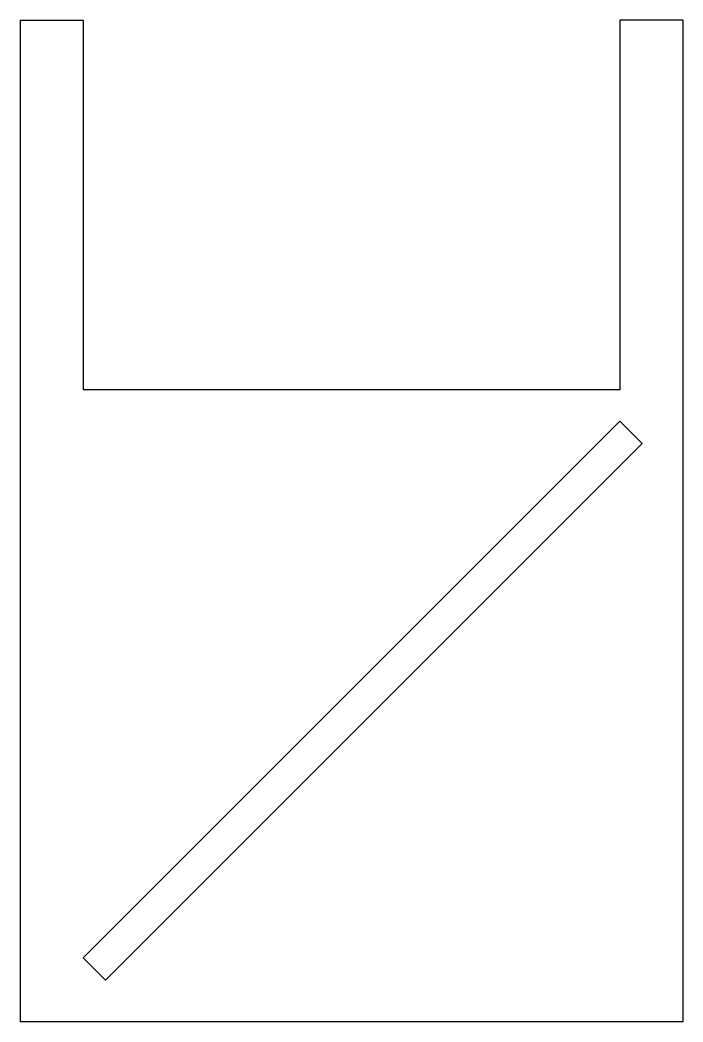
# Model space of a CAD drawing. Extents: x -1.24 to 1.24, y -2.37 to 1.38.
import ezdxf

# ---------------------------------------------------------------- set-up
doc = ezdxf.new("R2010")
doc.units = 0
doc.header["$MEASUREMENT"] = 0
doc.layers.add('VISIBLE', color=7, linetype='CONTINUOUS')

msp = doc.modelspace()

# ---------------------------------------------------------------- linework, layer by layer
at = {"layer": 'VISIBLE'}
for p, q in [((-1.2402, 1.3839), (-1.0039, 1.3839)), ((-1.2402, 1.3839), (-1.2402, -2.3661)), ((-1.0039, 1.3839), (-1.0039, 0)), ((1.2402, 1.3839), (1.0039, 1.3839)), ((1.0039, 1.3839), (1.0039, 0)), ((1.2402, 1.3839), (1.2402, -2.3661)), ((1.0039, 0), (-1.0039, 0)), ((-1.0039, -2.126), (1.0039, -0.1181)), ((1.0875, -0.2016), (1.0039, -0.1181)), ((-0.9204, -2.2095), (1.0875, -0.2016)), ((-1.0039, -2.126), (-0.9204, -2.2095)), ((1.2402, -2.3661), (-1.2402, -2.3661))]:
    msp.add_line(p, q, dxfattribs=at)

doc.saveas('drawing.dxf')
